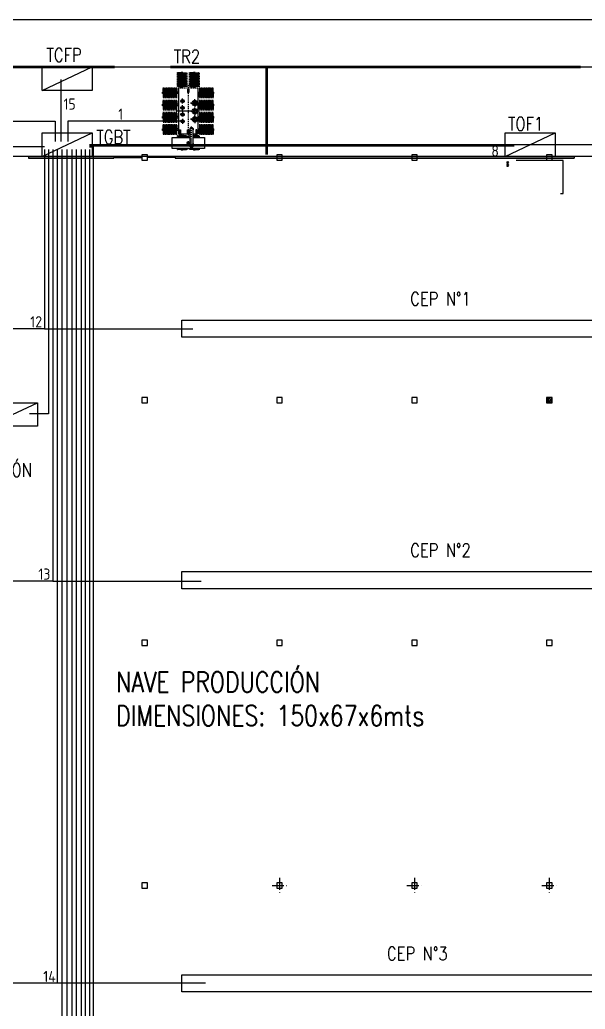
# Model space of a CAD drawing. Extents: x 522424 to 523018, y 277589 to 278009.
# Drawn here: x 522712.4 to 522772.3, y 277810.6 to 277915.4 of the extents above; entities that cross this region are included whole.
import ezdxf

# ---------------------------------------------------------------- set-up
doc = ezdxf.new("R2010")
doc.units = 0
for name, pattern in [('CENTER', [2, 1.25, -0.25, 0.25, -0.25]), ('DASHDOT', [1, 0.5, -0.25, 0, -0.25]), ('HIDDEN', [0.375, 0.25, -0.125])]:
    doc.linetypes.add(name, pattern=pattern)
doc.layers.get('0').update_dxf_attribs({"linetype": 'CONTINUOUS'})
for name, color, linetype in [('0-IE-BLINDOS', 5, 'CONTINUOUS'), ('A-MUROS', 10, 'CONTINUOUS'), ('ELECTRICIDAD', 6, 'CONTINUOUS'), ('MAQUINAS', 1, 'CONTINUOUS'), ('TEXTO', 3, 'CONTINUOUS')]:
    doc.layers.add(name, color=color, linetype=linetype)
doc.styles.add('ISO Proportional', font='isocp.shx')
doc.styles.add('MM-TITULO 200', font='romans.shx', dxfattribs={"width": 0.8, "height": 1000})

# ---------------------------------------------------------------- blocks, each defined once
blk = doc.blocks.new('COL')
at = {"linetype": 'Continuous'}
for p, q in [((200, 200), (-200, 200)), ((-200, 200), (-200, -200)), ((200, -200), (200, 200)), ((-200, -200), (200, -200))]:
    blk.add_line(p, q, dxfattribs=at)
blk = doc.blocks.new('trafo 2500 vista superior')
for p, q in [((742, 1965), (542, 1965)), ((742, 1905), (542, 1905)), ((742, 1845), (542, 1845)), ((572, 1970), (572, 1960)), ((572, 1910), (572, 1900)), ((572, 1850), (572, 1840)), ((742, 1980), (582, 1980)), ((582, 1950), (742, 1950)), ((742, 1920), (582, 1920)), ((582, 1890), (742, 1890)), ((742, 1860), (582, 1860)), ((712, 1980), (712, 2000)), ((712, 2000), (772, 2000)), ((712, 1920), (712, 1950)), ((712, 1860), (712, 1890)), ((742, 1980), (902, 1980)), ((742, 1965), (942, 1965)), ((902, 1950), (742, 1950)), ((742, 1920), (902, 1920)), ((742, 1905), (942, 1905)), ((902, 1890), (742, 1890)), ((742, 1860), (902, 1860)), ((742, 1845), (942, 1845)), ((772, 1980), (772, 2000)), ((772, 1920), (772, 1950)), ((772, 1860), (772, 1890)), ((912, 1970), (912, 1960)), ((912, 1910), (912, 1900)), ((912, 1850), (912, 1840)), ((1195, 1965), (995, 1965)), ((1195, 1905), (995, 1905)), ((1195, 1845), (995, 1845)), ((1025, 1970), (1025, 1960)), ((1025, 1910), (1025, 1900)), ((1025, 1850), (1025, 1840)), ((1195, 1980), (1035, 1980)), ((1035, 1950), (1195, 1950)), ((1195, 1920), (1035, 1920)), ((1035, 1890), (1195, 1890)), ((1195, 1860), (1035, 1860)), ((1165, 2000), (1225, 2000)), ((1165, 1980), (1165, 2000)), ((1165, 1920), (1165, 1950)), ((1165, 1860), (1165, 1890)), ((1195, 1980), (1355, 1980)), ((1355, 1950), (1195, 1950)), ((1195, 1920), (1355, 1920)), ((1355, 1890), (1195, 1890)), ((1195, 1860), (1355, 1860)), ((1196, 1965), (1395, 1965)), ((1196, 1905), (1395, 1905)), ((1196, 1845), (1395, 1845)), ((1225, 1980), (1225, 2000)), ((1225, 1920), (1225, 1950)), ((1225, 1860), (1225, 1890)), ((1365, 1970), (1365, 1960)), ((1365, 1910), (1365, 1900)), ((1365, 1850), (1365, 1840)), ((1648, 1965), (1449, 1965)), ((1648, 1905), (1449, 1905)), ((1648, 1845), (1449, 1845)), ((1479, 1970), (1479, 1960)), ((1479, 1910), (1479, 1900)), ((1479, 1850), (1479, 1840)), ((1649, 1980), (1489, 1980)), ((1489, 1950), (1649, 1950)), ((1649, 1920), (1489, 1920)), ((1489, 1890), (1649, 1890)), ((1649, 1860), (1489, 1860)), ((1619, 1980), (1619, 2000)), ((1619, 2000), (1679, 2000)), ((1619, 1920), (1619, 1950)), ((1619, 1860), (1619, 1890)), ((1649, 1980), (1809, 1980)), ((1649, 1965), (1849, 1965)), ((1809, 1950), (1649, 1950)), ((1649, 1920), (1809, 1920)), ((1649, 1905), (1849, 1905)), ((1809, 1890), (1649, 1890)), ((1649, 1860), (1809, 1860)), ((1649, 1845), (1849, 1845)), ((1679, 1980), (1679, 2000)), ((1679, 1920), (1679, 1950)), ((1679, 1860), (1679, 1890)), ((1819, 1970), (1819, 1960)), ((1819, 1910), (1819, 1900)), ((1819, 1850), (1819, 1840)), ((2102, 1965), (1902, 1965)), ((2102, 1905), (1902, 1905)), ((2102, 1845), (1902, 1845)), ((1932, 1970), (1932, 1960)), ((1932, 1910), (1932, 1900)), ((1932, 1850), (1932, 1840)), ((2102, 1980), (1942, 1980)), ((1942, 1950), (2102, 1950)), ((2102, 1920), (1942, 1920)), ((1942, 1890), (2102, 1890)), ((2102, 1860), (1942, 1860)), ((2072, 2000), (2132, 2000)), ((2072, 1980), (2072, 2000)), ((2072, 1920), (2072, 1950)), ((2072, 1860), (2072, 1890)), ((2102, 1980), (2262, 1980)), ((2102, 1965), (2302, 1965)), ((2262, 1950), (2102, 1950)), ((2102, 1920), (2262, 1920)), ((2102, 1905), (2302, 1905)), ((2262, 1890), (2102, 1890)), ((2102, 1860), (2262, 1860)), ((2102, 1845), (2302, 1845)), ((2132, 1980), (2132, 2000)), ((2132, 1920), (2132, 1950)), ((2132, 1860), (2132, 1890)), ((2272, 1970), (2272, 1960)), ((2272, 1910), (2272, 1900)), ((2272, 1850), (2272, 1840)), ((17, 1277), (17, 1477)), ((42, 1650), (442, 1650)), ((42, 450), (42, 1650)), ((442, 1650), (442, 975)), ((497, 1373), (497, 1477)), ((742, 1785), (542, 1785)), ((742, 1725), (542, 1725)), ((742, 1665), (542, 1665)), ((742, 1605), (542, 1605)), ((742, 1545), (542, 1545)), ((742, 1485), (542, 1485)), ((572, 1790), (572, 1780)), ((572, 1730), (572, 1720)), ((572, 1670), (572, 1660)), ((572, 1610), (572, 1600)), ((572, 1550), (572, 1540)), ((572, 1490), (572, 1480)), ((582, 1830), (742, 1830)), ((742, 1800), (582, 1800)), ((582, 1770), (742, 1770)), ((742, 1740), (582, 1740)), ((582, 1710), (742, 1710)), ((742, 1680), (582, 1680)), ((582, 1650), (742, 1650)), ((742, 1620), (582, 1620)), ((582, 1590), (742, 1590)), ((742, 1560), (582, 1560)), ((582, 1530), (742, 1530)), ((742, 1500), (582, 1500)), ((582, 1470), (742, 1470)), ((712, 1800), (712, 1830)), ((712, 1740), (712, 1770)), ((712, 1680), (712, 1710)), ((712, 1620), (712, 1650)), ((712, 1560), (712, 1590)), ((712, 1500), (712, 1530)), ((712, 1410), (712, 1470)), ((902, 1830), (742, 1830)), ((742, 1800), (902, 1800)), ((742, 1785), (942, 1785)), ((902, 1770), (742, 1770)), ((742, 1740), (902, 1740)), ((742, 1725), (942, 1725)), ((902, 1710), (742, 1710)), ((742, 1680), (902, 1680)), ((742, 1665), (942, 1665)), ((902, 1650), (742, 1650)), ((742, 1620), (902, 1620)), ((742, 1605), (942, 1605)), ((902, 1590), (742, 1590)), ((742, 1560), (902, 1560)), ((742, 1545), (942, 1545)), ((902, 1530), (742, 1530)), ((742, 1500), (902, 1500)), ((742, 1485), (942, 1485)), ((902, 1470), (742, 1470)), ((772, 1800), (772, 1830)), ((772, 1740), (772, 1770)), ((772, 1680), (772, 1710)), ((772, 1620), (772, 1650)), ((772, 1560), (772, 1590)), ((772, 1500), (772, 1530)), ((772, 1410), (772, 1470)), ((912, 1790), (912, 1780)), ((912, 1730), (912, 1720)), ((912, 1670), (912, 1660)), ((912, 1610), (912, 1600)), ((912, 1550), (912, 1540)), ((912, 1490), (912, 1480)), ((1195, 1785), (995, 1785)), ((1195, 1725), (995, 1725)), ((1195, 1665), (995, 1665)), ((1195, 1605), (995, 1605)), ((1195, 1545), (995, 1545)), ((1195, 1485), (995, 1485)), ((1025, 1790), (1025, 1780)), ((1025, 1730), (1025, 1720)), ((1025, 1670), (1025, 1660)), ((1025, 1610), (1025, 1600)), ((1025, 1550), (1025, 1540)), ((1025, 1490), (1025, 1480)), ((1035, 1830), (1195, 1830)), ((1195, 1800), (1035, 1800)), ((1035, 1770), (1195, 1770)), ((1195, 1740), (1035, 1740)), ((1035, 1710), (1195, 1710)), ((1195, 1680), (1035, 1680)), ((1035, 1650), (1195, 1650)), ((1195, 1620), (1035, 1620)), ((1035, 1590), (1195, 1590)), ((1195, 1560), (1035, 1560)), ((1035, 1530), (1195, 1530)), ((1195, 1500), (1035, 1500)), ((1035, 1470), (1195, 1470)), ((1165, 1800), (1165, 1830)), ((1165, 1740), (1165, 1770)), ((1165, 1680), (1165, 1710)), ((1165, 1620), (1165, 1650)), ((1165, 1560), (1165, 1590)), ((1165, 1500), (1165, 1530)), ((1165, 1410), (1165, 1470)), ((1355, 1830), (1195, 1830)), ((1195, 1800), (1355, 1800)), ((1355, 1770), (1195, 1770)), ((1195, 1740), (1355, 1740)), ((1355, 1710), (1195, 1710)), ((1195, 1680), (1355, 1680)), ((1355, 1650), (1195, 1650)), ((1195, 1620), (1355, 1620)), ((1355, 1590), (1195, 1590)), ((1195, 1560), (1355, 1560)), ((1355, 1530), (1195, 1530)), ((1195, 1500), (1355, 1500)), ((1355, 1470), (1195, 1470)), ((1196, 1785), (1395, 1785)), ((1196, 1725), (1395, 1725)), ((1196, 1665), (1395, 1665)), ((1196, 1605), (1395, 1605)), ((1196, 1545), (1395, 1545)), ((1196, 1485), (1395, 1485)), ((1225, 1800), (1225, 1830)), ((1225, 1740), (1225, 1770)), ((1225, 1680), (1225, 1710)), ((1225, 1620), (1225, 1650)), ((1225, 1560), (1225, 1590)), ((1225, 1500), (1225, 1530)), ((1225, 1410), (1225, 1470)), ((1365, 1790), (1365, 1780)), ((1365, 1730), (1365, 1720)), ((1365, 1670), (1365, 1660)), ((1365, 1610), (1365, 1600)), ((1365, 1550), (1365, 1540)), ((1365, 1490), (1365, 1480)), ((1422, 966), (1422, 1494)), ((1648, 1785), (1449, 1785)), ((1648, 1725), (1449, 1725)), ((1648, 1665), (1449, 1665)), ((1648, 1605), (1449, 1605)), ((1648, 1545), (1449, 1545)), ((1648, 1485), (1449, 1485)), ((1479, 1790), (1479, 1780)), ((1479, 1730), (1479, 1720)), ((1479, 1670), (1479, 1660)), ((1479, 1610), (1479, 1600)), ((1479, 1550), (1479, 1540)), ((1479, 1490), (1479, 1480)), ((1489, 1830), (1649, 1830)), ((1649, 1800), (1489, 1800)), ((1489, 1770), (1649, 1770)), ((1649, 1740), (1489, 1740)), ((1489, 1710), (1649, 1710)), ((1649, 1680), (1489, 1680)), ((1489, 1650), (1649, 1650)), ((1649, 1620), (1489, 1620)), ((1489, 1590), (1649, 1590)), ((1649, 1560), (1489, 1560)), ((1489, 1530), (1649, 1530)), ((1649, 1500), (1489, 1500)), ((1489, 1470), (1649, 1470)), ((1619, 1800), (1619, 1830)), ((1619, 1740), (1619, 1770)), ((1619, 1680), (1619, 1710)), ((1619, 1620), (1619, 1650)), ((1619, 1560), (1619, 1590)), ((1619, 1500), (1619, 1530)), ((1619, 1410), (1619, 1470)), ((1809, 1830), (1649, 1830)), ((1649, 1800), (1809, 1800)), ((1649, 1785), (1849, 1785)), ((1809, 1770), (1649, 1770)), ((1649, 1740), (1809, 1740)), ((1649, 1725), (1849, 1725)), ((1809, 1710), (1649, 1710)), ((1649, 1680), (1809, 1680)), ((1649, 1665), (1849, 1665)), ((1809, 1650), (1649, 1650)), ((1649, 1620), (1809, 1620)), ((1649, 1605), (1849, 1605)), ((1809, 1590), (1649, 1590)), ((1649, 1560), (1809, 1560)), ((1649, 1545), (1849, 1545)), ((1809, 1530), (1649, 1530)), ((1649, 1500), (1809, 1500)), ((1649, 1485), (1849, 1485)), ((1809, 1470), (1649, 1470)), ((1679, 1800), (1679, 1830)), ((1679, 1740), (1679, 1770)), ((1679, 1680), (1679, 1710)), ((1679, 1620), (1679, 1650)), ((1679, 1560), (1679, 1590)), ((1679, 1500), (1679, 1530)), ((1679, 1410), (1679, 1470)), ((1819, 1790), (1819, 1780)), ((1819, 1730), (1819, 1720)), ((1819, 1670), (1819, 1660)), ((1819, 1610), (1819, 1600)), ((1819, 1550), (1819, 1540)), ((1819, 1490), (1819, 1480)), ((2102, 1785), (1902, 1785)), ((2102, 1725), (1902, 1725)), ((2102, 1665), (1902, 1665)), ((2102, 1605), (1902, 1605)), ((2102, 1545), (1902, 1545)), ((2102, 1485), (1902, 1485)), ((1932, 1790), (1932, 1780)), ((1932, 1730), (1932, 1720)), ((1932, 1670), (1932, 1660)), ((1932, 1610), (1932, 1600)), ((1932, 1550), (1932, 1540)), ((1932, 1490), (1932, 1480)), ((1942, 1830), (2102, 1830)), ((2102, 1800), (1942, 1800)), ((1942, 1770), (2102, 1770)), ((2102, 1740), (1942, 1740)), ((1942, 1710), (2102, 1710)), ((2102, 1680), (1942, 1680)), ((1942, 1650), (2102, 1650)), ((2102, 1620), (1942, 1620)), ((1942, 1590), (2102, 1590)), ((2102, 1560), (1942, 1560)), ((1942, 1530), (2102, 1530)), ((2102, 1500), (1942, 1500)), ((1942, 1470), (2102, 1470)), ((2072, 1800), (2072, 1830)), ((2072, 1740), (2072, 1770)), ((2072, 1680), (2072, 1710)), ((2072, 1620), (2072, 1650)), ((2072, 1560), (2072, 1590)), ((2072, 1500), (2072, 1530)), ((2072, 1410), (2072, 1470)), ((2262, 1830), (2102, 1830)), ((2102, 1800), (2262, 1800)), ((2102, 1785), (2302, 1785)), ((2262, 1770), (2102, 1770)), ((2102, 1740), (2262, 1740)), ((2102, 1725), (2302, 1725)), ((2262, 1710), (2102, 1710)), ((2102, 1680), (2262, 1680)), ((2102, 1665), (2302, 1665)), ((2262, 1650), (2102, 1650)), ((2102, 1620), (2262, 1620)), ((2102, 1605), (2302, 1605)), ((2262, 1590), (2102, 1590)), ((2102, 1560), (2262, 1560)), ((2102, 1545), (2302, 1545)), ((2262, 1530), (2102, 1530)), ((2102, 1500), (2262, 1500)), ((2102, 1485), (2302, 1485)), ((2262, 1470), (2102, 1470)), ((2132, 1800), (2132, 1830)), ((2132, 1740), (2132, 1770)), ((2132, 1680), (2132, 1710)), ((2132, 1620), (2132, 1650)), ((2132, 1560), (2132, 1590)), ((2132, 1500), (2132, 1530)), ((2132, 1410), (2132, 1470)), ((2272, 1790), (2272, 1780)), ((2272, 1730), (2272, 1720)), ((2272, 1670), (2272, 1660)), ((2272, 1610), (2272, 1600)), ((2272, 1550), (2272, 1540)), ((2272, 1490), (2272, 1480)), ((2347, 1277), (2347, 1477)), ((2407, 1277), (2407, 1477)), ((2467, 1277), (2467, 1477)), ((2527, 1277), (2527, 1477)), ((2587, 1277), (2587, 1477)), ((2647, 1277), (2647, 1477)), ((2707, 1277), (2707, 1477)), ((2767, 1277), (2767, 1477)), ((2827, 1277), (2827, 1477)), ((2, 1307), (-18, 1307)), ((-18, 1247), (-18, 1307)), ((2, 1247), (-18, 1247)), ((2, 1277), (2, 1437)), ((2, 1277), (2, 1117)), ((12, 1447), (22, 1447)), ((12, 1107), (22, 1107)), ((17, 1277), (17, 1077)), ((32, 1437), (32, 1277)), ((42, 1307), (32, 1307)), ((32, 1117), (32, 1277)), ((42, 1247), (32, 1247)), ((242, 987), (242, 1113)), ((442, 1447), (442, 1447)), ((442, 1373), (727, 1373)), ((727, 1330), (442, 1330)), ((442, 1107), (442, 1107)), ((452, 1437), (452, 1373)), ((452, 1330), (452, 1277)), ((482, 1307), (452, 1307)), ((452, 1117), (452, 1277)), ((482, 1247), (452, 1247)), ((482, 1373), (482, 1437)), ((482, 1277), (482, 1330)), ((482, 1277), (482, 1117)), ((492, 1447), (502, 1447)), ((492, 1107), (502, 1107)), ((497, 1277), (497, 1330)), ((497, 1277), (497, 1077)), ((512, 1437), (512, 1373)), ((512, 1330), (512, 1277)), ((572, 1307), (512, 1307)), ((512, 1117), (512, 1277)), ((572, 1247), (512, 1247)), ((2272, 1410), (572, 1410)), ((572, 1373), (572, 1410)), ((572, 975), (572, 1330)), ((727, 1373), (727, 1330)), ((1135, 1260), (953, 1260)), ((1047, 1260), (1047, 1345)), ((1138, 1260), (1047, 1260)), ((1047, 1260), (1047, 1174)), ((1410, 1260), (1228, 1260)), ((1297, 1260), (1297, 1345)), ((1297, 1260), (1297, 1174)), ((1413, 1260), (1322, 1260)), ((1456, 1260), (1547, 1260)), ((1459, 1260), (1641, 1260)), ((1547, 1260), (1547, 1345)), ((1547, 1260), (1547, 1174)), ((1706, 1260), (1797, 1260)), ((1709, 1260), (1891, 1260)), ((1797, 1260), (1797, 1345)), ((1797, 1260), (1797, 1174)), ((2272, 1307), (2332, 1307)), ((2272, 1247), (2332, 1247)), ((2332, 1437), (2332, 1277)), ((2332, 1117), (2332, 1277)), ((2352, 1447), (2342, 1447)), ((2352, 1107), (2342, 1107)), ((2347, 1277), (2347, 1077)), ((2362, 1277), (2362, 1437)), ((2362, 1307), (2392, 1307)), ((2362, 1277), (2362, 1117)), ((2362, 1247), (2392, 1247)), ((2392, 1437), (2392, 1277)), ((2392, 1117), (2392, 1277)), ((2412, 1447), (2402, 1447)), ((2412, 1107), (2402, 1107)), ((2407, 1277), (2407, 1077)), ((2422, 1277), (2422, 1437)), ((2422, 1307), (2452, 1307)), ((2422, 1277), (2422, 1117)), ((2422, 1247), (2452, 1247)), ((2452, 1437), (2452, 1277)), ((2452, 1117), (2452, 1277)), ((2472, 1447), (2462, 1447)), ((2472, 1107), (2462, 1107)), ((2467, 1277), (2467, 1077)), ((2482, 1277), (2482, 1437)), ((2482, 1307), (2512, 1307)), ((2482, 1277), (2482, 1117)), ((2482, 1247), (2512, 1247)), ((2512, 1437), (2512, 1277)), ((2512, 1117), (2512, 1277)), ((2532, 1447), (2522, 1447)), ((2532, 1107), (2522, 1107)), ((2527, 1277), (2527, 1077)), ((2542, 1277), (2542, 1437)), ((2542, 1307), (2572, 1307)), ((2542, 1277), (2542, 1117)), ((2542, 1247), (2572, 1247)), ((2572, 1437), (2572, 1277)), ((2572, 1117), (2572, 1277)), ((2592, 1447), (2582, 1447)), ((2592, 1107), (2582, 1107)), ((2587, 1277), (2587, 1077)), ((2602, 1277), (2602, 1437)), ((2602, 1307), (2632, 1307)), ((2602, 1277), (2602, 1117)), ((2602, 1247), (2632, 1247)), ((2632, 1437), (2632, 1277)), ((2632, 1117), (2632, 1277)), ((2652, 1447), (2642, 1447)), ((2652, 1107), (2642, 1107)), ((2647, 1277), (2647, 1077)), ((2662, 1277), (2662, 1437)), ((2662, 1307), (2692, 1307)), ((2662, 1277), (2662, 1117)), ((2662, 1247), (2692, 1247)), ((2692, 1437), (2692, 1277)), ((2692, 1117), (2692, 1277)), ((2712, 1447), (2702, 1447)), ((2712, 1107), (2702, 1107)), ((2707, 1277), (2707, 1077)), ((2722, 1277), (2722, 1437)), ((2722, 1307), (2752, 1307)), ((2722, 1277), (2722, 1117)), ((2722, 1247), (2752, 1247)), ((2752, 1437), (2752, 1277)), ((2752, 1117), (2752, 1277)), ((2772, 1447), (2762, 1447)), ((2772, 1107), (2762, 1107)), ((2767, 1277), (2767, 1077)), ((2782, 1277), (2782, 1437)), ((2782, 1307), (2812, 1307)), ((2782, 1277), (2782, 1117)), ((2782, 1247), (2812, 1247)), ((2812, 1437), (2812, 1277)), ((2812, 1117), (2812, 1277)), ((2832, 1447), (2822, 1447)), ((2832, 1107), (2822, 1107)), ((2827, 1277), (2827, 1077)), ((2842, 1277), (2842, 1437)), ((2842, 1307), (2862, 1307)), ((2842, 1277), (2842, 1117)), ((2842, 1247), (2862, 1247)), ((2862, 1247), (2862, 1307)), ((-18, 794), (-18, 854)), ((2, 854), (-18, 854)), ((2, 794), (-18, 794)), ((2, 824), (2, 984)), ((2, 824), (2, 664)), ((12, 994), (22, 994)), ((17, 824), (17, 1024)), ((17, 823), (17, 624)), ((32, 984), (32, 824)), ((42, 854), (32, 854)), ((32, 664), (32, 824)), ((42, 794), (32, 794)), ((105, 975), (182, 975)), ((182, 875), (105, 875)), ((303, 1050), (177, 1050)), ((305, 1050), (179, 1050)), ((214, 975), (750, 975)), ((750, 875), (214, 875)), ((442, 994), (442, 994)), ((442, 875), (442, 450)), ((727, 770), (442, 770)), ((452, 984), (452, 975)), ((452, 875), (452, 824)), ((482, 854), (452, 854)), ((452, 770), (452, 824)), ((482, 794), (452, 794)), ((482, 975), (482, 984)), ((482, 824), (482, 875)), ((482, 824), (482, 770)), ((492, 994), (502, 994)), ((497, 975), (497, 1024)), ((497, 824), (497, 875)), ((497, 823), (497, 770)), ((512, 984), (512, 975)), ((512, 875), (512, 824)), ((572, 854), (512, 854)), ((512, 770), (512, 824)), ((572, 794), (512, 794)), ((572, 770), (572, 875)), ((603, 1071), (727, 1071)), ((603, 1050), (603, 1071)), ((603, 1050), (603, 1029)), ((603, 1029), (727, 1029)), ((727, 1071), (727, 1050)), ((727, 1029), (727, 1050)), ((727, 727), (727, 770)), ((1122, 800), (979, 800)), ((1114, 800), (1262, 800)), ((1122, 642), (1122, 966)), ((1122, 953), (1122, 800)), ((1422, 800), (1279, 800)), ((1422, 642), (1422, 966)), ((1422, 953), (1422, 800)), ((1422, 800), (1565, 800)), ((1730, 800), (1582, 800)), ((1722, 642), (1722, 966)), ((1722, 953), (1722, 800)), ((1722, 800), (1865, 800)), ((2241, 1071), (2117, 1071)), ((2117, 1071), (2117, 1050)), ((2117, 1029), (2117, 1050)), ((2241, 1029), (2117, 1029)), ((2241, 1050), (2241, 1071)), ((2241, 1050), (2241, 1029)), ((2272, 854), (2332, 854)), ((2272, 794), (2332, 794)), ((2332, 984), (2332, 824)), ((2332, 664), (2332, 824)), ((2352, 994), (2342, 994)), ((2347, 824), (2347, 1024)), ((2347, 823), (2347, 624)), ((2362, 824), (2362, 984)), ((2362, 854), (2392, 854)), ((2362, 824), (2362, 664)), ((2362, 794), (2392, 794)), ((2392, 984), (2392, 824)), ((2392, 664), (2392, 824)), ((2412, 994), (2402, 994)), ((2407, 824), (2407, 1024)), ((2407, 823), (2407, 624)), ((2422, 824), (2422, 984)), ((2422, 854), (2452, 854)), ((2422, 824), (2422, 664)), ((2422, 794), (2452, 794)), ((2452, 984), (2452, 824)), ((2452, 664), (2452, 824)), ((2472, 994), (2462, 994)), ((2467, 824), (2467, 1024)), ((2467, 823), (2467, 624)), ((2482, 824), (2482, 984)), ((2482, 854), (2512, 854)), ((2482, 824), (2482, 664)), ((2482, 794), (2512, 794)), ((2512, 984), (2512, 824)), ((2512, 664), (2512, 824)), ((2532, 994), (2522, 994)), ((2527, 824), (2527, 1024)), ((2527, 823), (2527, 624)), ((2542, 824), (2542, 984)), ((2542, 854), (2572, 854)), ((2542, 824), (2542, 664)), ((2542, 794), (2572, 794)), ((2572, 984), (2572, 824)), ((2572, 664), (2572, 824)), ((2592, 994), (2582, 994)), ((2587, 824), (2587, 1024)), ((2587, 823), (2587, 624)), ((2602, 824), (2602, 984)), ((2602, 854), (2632, 854)), ((2602, 824), (2602, 664)), ((2602, 794), (2632, 794)), ((2632, 984), (2632, 824)), ((2632, 664), (2632, 824)), ((2652, 994), (2642, 994)), ((2647, 824), (2647, 1024)), ((2647, 823), (2647, 624)), ((2662, 824), (2662, 984)), ((2662, 854), (2692, 854)), ((2662, 824), (2662, 664)), ((2662, 794), (2692, 794)), ((2692, 984), (2692, 824)), ((2692, 664), (2692, 824)), ((2712, 994), (2702, 994)), ((2707, 824), (2707, 1024)), ((2707, 823), (2707, 624)), ((2722, 824), (2722, 984)), ((2722, 854), (2752, 854)), ((2722, 824), (2722, 664)), ((2722, 794), (2752, 794)), ((2752, 984), (2752, 824)), ((2752, 664), (2752, 824)), ((2772, 994), (2762, 994)), ((2767, 824), (2767, 1024)), ((2767, 823), (2767, 624)), ((2782, 824), (2782, 984)), ((2782, 854), (2812, 854)), ((2782, 824), (2782, 664)), ((2782, 794), (2812, 794)), ((2812, 984), (2812, 824)), ((2812, 664), (2812, 824)), ((2832, 994), (2822, 994)), ((2827, 824), (2827, 1024)), ((2827, 823), (2827, 624)), ((2842, 824), (2842, 984)), ((2842, 854), (2862, 854)), ((2842, 824), (2842, 664)), ((2842, 794), (2862, 794)), ((2862, 794), (2862, 854)), ((12, 654), (22, 654)), ((442, 450), (42, 450)), ((442, 727), (727, 727)), ((442, 654), (442, 654)), ((452, 664), (452, 727)), ((482, 727), (482, 664)), ((492, 654), (502, 654)), ((497, 727), (497, 624)), ((512, 664), (512, 727)), ((742, 615), (542, 615)), ((742, 555), (542, 555)), ((742, 495), (542, 495)), ((742, 435), (542, 435)), ((742, 375), (542, 375)), ((572, 690), (572, 727)), ((2272, 690), (572, 690)), ((572, 610), (572, 620)), ((572, 550), (572, 560)), ((572, 490), (572, 500)), ((572, 430), (572, 440)), ((572, 370), (572, 380)), ((582, 630), (742, 630)), ((742, 600), (582, 600)), ((582, 570), (742, 570)), ((742, 540), (582, 540)), ((582, 510), (742, 510)), ((742, 480), (582, 480)), ((582, 450), (742, 450)), ((742, 420), (582, 420)), ((582, 390), (742, 390)), ((712, 690), (712, 630)), ((712, 600), (712, 570)), ((712, 540), (712, 510)), ((712, 480), (712, 450)), ((712, 420), (712, 390)), ((902, 630), (742, 630)), ((742, 615), (942, 615)), ((742, 600), (902, 600)), ((902, 570), (742, 570)), ((742, 555), (942, 555)), ((742, 540), (902, 540)), ((902, 510), (742, 510)), ((742, 495), (942, 495)), ((742, 480), (902, 480)), ((902, 450), (742, 450)), ((742, 435), (942, 435)), ((742, 420), (902, 420)), ((902, 390), (742, 390)), ((742, 375), (942, 375)), ((772, 690), (772, 630)), ((772, 600), (772, 570)), ((772, 540), (772, 510)), ((772, 480), (772, 450)), ((772, 420), (772, 390)), ((912, 610), (912, 620)), ((912, 550), (912, 560)), ((912, 490), (912, 500)), ((912, 430), (912, 440)), ((912, 370), (912, 380)), ((1195, 615), (995, 615)), ((1195, 555), (995, 555)), ((1195, 495), (995, 495)), ((1195, 435), (995, 435)), ((1195, 375), (995, 375)), ((1025, 610), (1025, 620)), ((1025, 550), (1025, 560)), ((1025, 490), (1025, 500)), ((1025, 430), (1025, 440)), ((1025, 370), (1025, 380)), ((1035, 630), (1195, 630)), ((1195, 600), (1035, 600)), ((1035, 570), (1195, 570)), ((1195, 540), (1035, 540)), ((1035, 510), (1195, 510)), ((1195, 480), (1035, 480)), ((1035, 450), (1195, 450)), ((1195, 420), (1035, 420)), ((1035, 390), (1195, 390)), ((1165, 690), (1165, 630)), ((1165, 600), (1165, 570)), ((1165, 540), (1165, 510)), ((1165, 480), (1165, 450)), ((1165, 420), (1165, 390)), ((1355, 630), (1195, 630)), ((1195, 600), (1355, 600)), ((1355, 570), (1195, 570)), ((1195, 540), (1355, 540)), ((1355, 510), (1195, 510)), ((1195, 480), (1355, 480)), ((1355, 450), (1195, 450)), ((1195, 420), (1355, 420)), ((1355, 390), (1195, 390)), ((1196, 615), (1395, 615)), ((1196, 555), (1395, 555)), ((1196, 495), (1395, 495)), ((1196, 435), (1395, 435)), ((1196, 375), (1395, 375)), ((1225, 690), (1225, 630)), ((1225, 600), (1225, 570)), ((1225, 540), (1225, 510)), ((1225, 480), (1225, 450)), ((1225, 420), (1225, 390)), ((1365, 610), (1365, 620)), ((1365, 550), (1365, 560)), ((1365, 490), (1365, 500)), ((1365, 430), (1365, 440)), ((1365, 370), (1365, 380)), ((1422, 690), (1372, 690)), ((1422, 690), (1472, 690)), ((1648, 615), (1449, 615)), ((1648, 555), (1449, 555)), ((1648, 495), (1449, 495)), ((1648, 435), (1449, 435)), ((1648, 375), (1449, 375)), ((1479, 610), (1479, 620)), ((1479, 550), (1479, 560)), ((1479, 490), (1479, 500)), ((1479, 430), (1479, 440)), ((1479, 370), (1479, 380)), ((1489, 630), (1649, 630)), ((1649, 600), (1489, 600)), ((1489, 570), (1649, 570)), ((1649, 540), (1489, 540)), ((1489, 510), (1649, 510)), ((1649, 480), (1489, 480)), ((1489, 450), (1649, 450)), ((1649, 420), (1489, 420)), ((1489, 390), (1649, 390)), ((1619, 690), (1619, 630)), ((1619, 600), (1619, 570)), ((1619, 540), (1619, 510)), ((1619, 480), (1619, 450)), ((1619, 420), (1619, 390)), ((1809, 630), (1649, 630)), ((1649, 615), (1849, 615)), ((1649, 600), (1809, 600)), ((1809, 570), (1649, 570)), ((1649, 555), (1849, 555)), ((1649, 540), (1809, 540)), ((1809, 510), (1649, 510)), ((1649, 495), (1849, 495)), ((1649, 480), (1809, 480)), ((1809, 450), (1649, 450)), ((1649, 435), (1849, 435)), ((1649, 420), (1809, 420)), ((1809, 390), (1649, 390)), ((1649, 375), (1849, 375)), ((1679, 690), (1679, 630)), ((1679, 600), (1679, 570)), ((1679, 540), (1679, 510)), ((1679, 480), (1679, 450)), ((1679, 420), (1679, 390)), ((1819, 610), (1819, 620)), ((1819, 550), (1819, 560)), ((1819, 490), (1819, 500)), ((1819, 430), (1819, 440)), ((1819, 370), (1819, 380)), ((2102, 615), (1902, 615)), ((2102, 555), (1902, 555)), ((2102, 495), (1902, 495)), ((2102, 435), (1902, 435)), ((2102, 375), (1902, 375)), ((1932, 610), (1932, 620)), ((1932, 550), (1932, 560)), ((1932, 490), (1932, 500)), ((1932, 430), (1932, 440)), ((1932, 370), (1932, 380)), ((1942, 630), (2102, 630)), ((2102, 600), (1942, 600)), ((1942, 570), (2102, 570)), ((2102, 540), (1942, 540)), ((1942, 510), (2102, 510)), ((2102, 480), (1942, 480)), ((1942, 450), (2102, 450)), ((2102, 420), (1942, 420)), ((1942, 390), (2102, 390)), ((2072, 690), (2072, 630)), ((2072, 600), (2072, 570)), ((2072, 540), (2072, 510)), ((2072, 480), (2072, 450)), ((2072, 420), (2072, 390)), ((2262, 630), (2102, 630)), ((2102, 615), (2302, 615)), ((2102, 600), (2262, 600)), ((2262, 570), (2102, 570)), ((2102, 555), (2302, 555)), ((2102, 540), (2262, 540)), ((2262, 510), (2102, 510)), ((2102, 495), (2302, 495)), ((2102, 480), (2262, 480)), ((2262, 450), (2102, 450)), ((2102, 435), (2302, 435)), ((2102, 420), (2262, 420)), ((2262, 390), (2102, 390)), ((2102, 375), (2302, 375)), ((2132, 690), (2132, 630)), ((2132, 600), (2132, 570)), ((2132, 540), (2132, 510)), ((2132, 480), (2132, 450)), ((2132, 420), (2132, 390)), ((2272, 610), (2272, 620)), ((2272, 550), (2272, 560)), ((2272, 490), (2272, 500)), ((2272, 430), (2272, 440)), ((2272, 370), (2272, 380)), ((2352, 654), (2342, 654)), ((2412, 654), (2402, 654)), ((2472, 654), (2462, 654)), ((2532, 654), (2522, 654)), ((2592, 654), (2582, 654)), ((2652, 654), (2642, 654)), ((2712, 654), (2702, 654)), ((2772, 654), (2762, 654)), ((2832, 654), (2822, 654)), ((742, 315), (542, 315)), ((742, 255), (542, 255)), ((742, 195), (542, 195)), ((742, 135), (542, 135)), ((572, 310), (572, 320)), ((572, 250), (572, 260)), ((572, 190), (572, 200)), ((572, 130), (572, 140)), ((742, 360), (582, 360)), ((582, 330), (742, 330)), ((742, 300), (582, 300)), ((582, 270), (742, 270)), ((742, 240), (582, 240)), ((582, 210), (742, 210)), ((742, 180), (582, 180)), ((582, 150), (742, 150)), ((742, 120), (582, 120)), ((712, 360), (712, 330)), ((712, 300), (712, 270)), ((712, 240), (712, 210)), ((712, 180), (712, 150)), ((712, 120), (712, 100)), ((712, 100), (772, 100)), ((742, 360), (902, 360)), ((902, 330), (742, 330)), ((742, 315), (942, 315)), ((742, 300), (902, 300)), ((902, 270), (742, 270)), ((742, 255), (942, 255)), ((742, 240), (902, 240)), ((902, 210), (742, 210)), ((742, 195), (942, 195)), ((742, 180), (902, 180)), ((902, 150), (742, 150)), ((742, 135), (942, 135)), ((742, 120), (902, 120)), ((772, 360), (772, 330)), ((772, 300), (772, 270)), ((772, 240), (772, 210)), ((772, 180), (772, 150)), ((772, 120), (772, 100)), ((912, 310), (912, 320)), ((912, 250), (912, 260)), ((912, 190), (912, 200)), ((912, 130), (912, 140)), ((1195, 315), (995, 315)), ((1195, 255), (995, 255)), ((1195, 195), (995, 195)), ((1195, 135), (995, 135)), ((1025, 310), (1025, 320)), ((1025, 250), (1025, 260)), ((1025, 190), (1025, 200)), ((1025, 130), (1025, 140)), ((1195, 360), (1035, 360)), ((1035, 330), (1195, 330)), ((1195, 300), (1035, 300)), ((1035, 270), (1195, 270)), ((1195, 240), (1035, 240)), ((1035, 210), (1195, 210)), ((1195, 180), (1035, 180)), ((1035, 150), (1195, 150)), ((1195, 120), (1035, 120)), ((1165, 360), (1165, 330)), ((1165, 300), (1165, 270)), ((1165, 240), (1165, 210)), ((1165, 180), (1165, 150)), ((1165, 120), (1165, 100)), ((1165, 100), (1225, 100)), ((1195, 360), (1355, 360)), ((1355, 330), (1195, 330)), ((1195, 300), (1355, 300)), ((1355, 270), (1195, 270)), ((1195, 240), (1355, 240)), ((1355, 210), (1195, 210)), ((1195, 180), (1355, 180)), ((1355, 150), (1195, 150)), ((1195, 120), (1355, 120)), ((1196, 315), (1395, 315)), ((1196, 255), (1395, 255)), ((1196, 195), (1395, 195)), ((1196, 135), (1395, 135)), ((1225, 360), (1225, 330)), ((1225, 300), (1225, 270)), ((1225, 240), (1225, 210)), ((1225, 180), (1225, 150)), ((1225, 120), (1225, 100)), ((1365, 310), (1365, 320)), ((1365, 250), (1365, 260)), ((1365, 190), (1365, 200)), ((1365, 130), (1365, 140)), ((1648, 315), (1449, 315)), ((1648, 255), (1449, 255)), ((1648, 195), (1449, 195)), ((1648, 135), (1449, 135)), ((1479, 310), (1479, 320)), ((1479, 250), (1479, 260)), ((1479, 190), (1479, 200)), ((1479, 130), (1479, 140)), ((1649, 360), (1489, 360)), ((1489, 330), (1649, 330)), ((1649, 300), (1489, 300)), ((1489, 270), (1649, 270)), ((1649, 240), (1489, 240)), ((1489, 210), (1649, 210)), ((1649, 180), (1489, 180)), ((1489, 150), (1649, 150)), ((1649, 120), (1489, 120)), ((1619, 360), (1619, 330)), ((1619, 300), (1619, 270)), ((1619, 240), (1619, 210)), ((1619, 180), (1619, 150)), ((1619, 120), (1619, 100)), ((1619, 100), (1679, 100)), ((1649, 360), (1809, 360)), ((1809, 330), (1649, 330)), ((1649, 315), (1849, 315)), ((1649, 300), (1809, 300)), ((1809, 270), (1649, 270)), ((1649, 255), (1849, 255)), ((1649, 240), (1809, 240)), ((1809, 210), (1649, 210)), ((1649, 195), (1849, 195)), ((1649, 180), (1809, 180)), ((1809, 150), (1649, 150)), ((1649, 135), (1849, 135)), ((1649, 120), (1809, 120)), ((1679, 360), (1679, 330)), ((1679, 300), (1679, 270)), ((1679, 240), (1679, 210)), ((1679, 180), (1679, 150)), ((1679, 120), (1679, 100)), ((1819, 310), (1819, 320)), ((1819, 250), (1819, 260)), ((1819, 190), (1819, 200)), ((1819, 130), (1819, 140)), ((2102, 315), (1902, 315)), ((2102, 255), (1902, 255)), ((2102, 195), (1902, 195)), ((2102, 135), (1902, 135)), ((1932, 310), (1932, 320)), ((1932, 250), (1932, 260)), ((1932, 190), (1932, 200)), ((1932, 130), (1932, 140)), ((2102, 360), (1942, 360)), ((1942, 330), (2102, 330)), ((2102, 300), (1942, 300)), ((1942, 270), (2102, 270)), ((2102, 240), (1942, 240)), ((1942, 210), (2102, 210)), ((2102, 180), (1942, 180)), ((1942, 150), (2102, 150)), ((2102, 120), (1942, 120)), ((2072, 360), (2072, 330)), ((2072, 300), (2072, 270)), ((2072, 240), (2072, 210)), ((2072, 180), (2072, 150)), ((2072, 120), (2072, 100)), ((2072, 100), (2132, 100)), ((2102, 360), (2262, 360)), ((2262, 330), (2102, 330)), ((2102, 315), (2302, 315)), ((2102, 300), (2262, 300)), ((2262, 270), (2102, 270)), ((2102, 255), (2302, 255)), ((2102, 240), (2262, 240)), ((2262, 210), (2102, 210)), ((2102, 195), (2302, 195)), ((2102, 180), (2262, 180)), ((2262, 150), (2102, 150)), ((2102, 135), (2302, 135)), ((2102, 120), (2262, 120)), ((2132, 360), (2132, 330)), ((2132, 300), (2132, 270)), ((2132, 240), (2132, 210)), ((2132, 180), (2132, 150)), ((2132, 120), (2132, 100)), ((2272, 310), (2272, 320)), ((2272, 250), (2272, 260)), ((2272, 190), (2272, 200)), ((2272, 130), (2272, 140))]:
    blk.add_line(p, q)
at = {"linetype": 'HIDDEN'}
for p, q in [((2272, 690), (2272, 1410)), ((54, 925), (859, 925))]:
    blk.add_line(p, q, dxfattribs=at)
at = {"linetype": 'DASHDOT'}
blk.add_line((2381, 1050), (476, 1050), dxfattribs=at)
for points, const_width in [([(1055, 1260, 1), (1039, 1260, 1)], 14), ([(1053, 1260, 1), (1042, 1260, 1)], 9), ([(1305, 1260, 1), (1289, 1260, 1)], 14), ([(1303, 1260, 1), (1292, 1260, 1)], 9), ([(1539, 1260, -1), (1555, 1260, -1)], 14), ([(1542, 1260, -1), (1553, 1260, -1)], 9), ([(1789, 1260, -1), (1805, 1260, -1)], 14), ([(1792, 1260, -1), (1803, 1260, -1)], 9), ([(1130, 800, 1), (1114, 800, 1)], 14), ([(1414, 800, -1), (1430, 800, -1)], 14), ([(1430, 800, 1), (1414, 800, 1)], 14), ([(1714, 800, -1), (1730, 800, -1)], 14)]:
    blk.add_lwpolyline(points, format="xyb", close=True, dxfattribs=dict(const_width=const_width))
for points in [[(105, 975, 0.218821), (100, 972, 0.092169), (93, 960, 0.048865), (89, 945, 0.036554), (87, 925, 0.036554)], [(87, 925, 0.036554), (89, 904, 0.048865), (93, 889, 0.092169), (100, 877, 0.218821), (105, 875, 0.218821)], [(205, 994, 0.07803), (202, 995, 0.204409), (193, 991, 0.096874), (182, 974, 0.053793), (176, 953, 0.040776), (174, 925, 0.040776)], [(174, 925, 0.040776), (176, 896, 0.053793), (182, 875, 0.096874), (193, 858, 0.204409), (202, 854, 0.07803), (205, 855, 0.095434)], [(229, 975, 0.095434), (218, 991, 0.204409), (209, 995, 0.204409), (200, 991, 0.096874), (189, 974, 0.053793), (184, 953, 0.040776), (181, 925, 0.040776)], [(181, 925, 0.040776), (184, 896, 0.053793), (189, 875, 0.096874), (200, 858, 0.204409), (209, 854, 0.204409), (218, 858, 0.095434), (229, 875, 0.053793)], [(214, 975, 0.218821), (208, 972, 0.092169), (201, 960, 0.048865), (197, 945, 0.036554), (196, 925, 0.036554)], [(196, 925, 0.036554), (197, 904, 0.048865), (201, 889, 0.092169), (208, 877, 0.218821), (214, 875, 0.218821)], [(710, 875, 0.091458), (728, 862, 0.112532), (750, 857, 0.112532), (772, 862, 0.103241), (791, 877, 0.092347), (804, 898, 0.085887), (808, 925, 0.085887), (804, 951, 0.092347), (791, 973, 0.103241), (772, 987, 0.112532), (750, 992, 0.112532), (728, 987, 0.091458), (710, 975, 0.092347)], [(750, 875, 0.12519), (764, 878, 0.10584), (777, 889, 0.086535), (785, 905, 0.076538), (788, 925, 0.076538), (785, 944, 0.086535), (777, 960, 0.10584), (764, 971, 0.12519), (750, 975, 0.12519)], [(751, 857, 0.007329), (753, 857, 0.112532), (775, 862, 0.103241), (794, 877, 0.092347), (807, 898, 0.085887), (811, 925, 0.085887), (807, 951, 0.092347), (794, 973, 0.103241), (775, 987, 0.112532), (753, 992, 0.007329), (751, 992, 0.091458)]]:
    blk.add_lwpolyline(points, format="xyb")
blk.add_lwpolyline([(197, 1050), (220, 1011), (264, 1011), (287, 1050), (264, 1089), (220, 1089)], close=True)
for centre, radius in [((1047, 1260), 60), ((1047, 1260), 40), ((1297, 1260), 60), ((1297, 1260), 40), ((1547, 1260), 60), ((1547, 1260), 40), ((1797, 1260), 60), ((1797, 1260), 40), ((242, 1050), 39), ((1122, 800), 100), ((1122, 800), 60), ((1422, 800), 100), ((1422, 800), 100), ((1422, 800), 60), ((1422, 800), 60), ((1722, 800), 100), ((1722, 800), 60)]:
    blk.add_circle(centre, radius)
for centre, start, end in [((582, 1970), 90, 180), ((582, 1960), 180, 270), ((582, 1910), 90, 180), ((582, 1900), 180, 270), ((582, 1850), 90, 180), ((582, 1840), 180, 270), ((902, 1970), 0, 90), ((902, 1960), 270, 0), ((902, 1910), 0, 90), ((902, 1900), 270, 0), ((902, 1850), 0, 90), ((902, 1840), 270, 0), ((1035, 1970), 90, 180), ((1035, 1960), 180, 270), ((1035, 1910), 90, 180), ((1035, 1900), 180, 270), ((1035, 1850), 90, 180), ((1035, 1840), 180, 270), ((1355, 1970), 0, 90), ((1355, 1960), 270, 0), ((1355, 1910), 0, 90), ((1355, 1900), 270, 0), ((1355, 1850), 0, 90), ((1355, 1840), 270, 0), ((1489, 1970), 90, 180), ((1489, 1960), 180, 270), ((1489, 1910), 90, 180), ((1489, 1900), 180, 270), ((1489, 1850), 90, 180), ((1489, 1840), 180, 270), ((1809, 1970), 0, 90), ((1809, 1960), 270, 0), ((1809, 1910), 0, 90), ((1809, 1900), 270, 0), ((1809, 1850), 0, 90), ((1809, 1840), 270, 0), ((1942, 1970), 90, 180), ((1942, 1960), 180, 270), ((1942, 1910), 90, 180), ((1942, 1900), 180, 270), ((1942, 1850), 90, 180), ((1942, 1840), 180, 270), ((2262, 1970), 0, 90), ((2262, 1960), 270, 0), ((2262, 1910), 0, 90), ((2262, 1900), 270, 0), ((2262, 1850), 0, 90), ((2262, 1840), 270, 0), ((582, 1790), 90, 180), ((582, 1780), 180, 270), ((582, 1730), 90, 180), ((582, 1720), 180, 270), ((582, 1670), 90, 180), ((582, 1660), 180, 270), ((582, 1610), 90, 180), ((582, 1600), 180, 270), ((582, 1550), 90, 180), ((582, 1540), 180, 270), ((582, 1490), 90, 180), ((582, 1480), 180, 270), ((902, 1790), 0, 90), ((902, 1780), 270, 0), ((902, 1730), 0, 90), ((902, 1720), 270, 0), ((902, 1670), 0, 90), ((902, 1660), 270, 0), ((902, 1610), 0, 90), ((902, 1600), 270, 0), ((902, 1550), 0, 90), ((902, 1540), 270, 0), ((902, 1490), 0, 90), ((902, 1480), 270, 0), ((1035, 1790), 90, 180), ((1035, 1780), 180, 270), ((1035, 1730), 90, 180), ((1035, 1720), 180, 270), ((1035, 1670), 90, 180), ((1035, 1660), 180, 270), ((1035, 1610), 90, 180), ((1035, 1600), 180, 270), ((1035, 1550), 90, 180), ((1035, 1540), 180, 270), ((1035, 1490), 90, 180), ((1035, 1480), 180, 270), ((1355, 1790), 0, 90), ((1355, 1780), 270, 0), ((1355, 1730), 0, 90), ((1355, 1720), 270, 0), ((1355, 1670), 0, 90), ((1355, 1660), 270, 0), ((1355, 1610), 0, 90), ((1355, 1600), 270, 0), ((1355, 1550), 0, 90), ((1355, 1540), 270, 0), ((1355, 1490), 0, 90), ((1355, 1480), 270, 0), ((1489, 1790), 90, 180), ((1489, 1780), 180, 270), ((1489, 1730), 90, 180), ((1489, 1720), 180, 270), ((1489, 1670), 90, 180), ((1489, 1660), 180, 270), ((1489, 1610), 90, 180), ((1489, 1600), 180, 270), ((1489, 1550), 90, 180), ((1489, 1540), 180, 270), ((1489, 1490), 90, 180), ((1489, 1480), 180, 270), ((1809, 1790), 0, 90), ((1809, 1780), 270, 0), ((1809, 1730), 0, 90), ((1809, 1720), 270, 0), ((1809, 1670), 0, 90), ((1809, 1660), 270, 0), ((1809, 1610), 0, 90), ((1809, 1600), 270, 0), ((1809, 1550), 0, 90), ((1809, 1540), 270, 0), ((1809, 1490), 0, 90), ((1809, 1480), 270, 0), ((1942, 1790), 90, 180), ((1942, 1780), 180, 270), ((1942, 1730), 90, 180), ((1942, 1720), 180, 270), ((1942, 1670), 90, 180), ((1942, 1660), 180, 270), ((1942, 1610), 90, 180), ((1942, 1600), 180, 270), ((1942, 1550), 90, 180), ((1942, 1540), 180, 270), ((1942, 1490), 90, 180), ((1942, 1480), 180, 270), ((2262, 1790), 0, 90), ((2262, 1780), 270, 0), ((2262, 1730), 0, 90), ((2262, 1720), 270, 0), ((2262, 1670), 0, 90), ((2262, 1660), 270, 0), ((2262, 1610), 0, 90), ((2262, 1600), 270, 0), ((2262, 1550), 0, 90), ((2262, 1540), 270, 0), ((2262, 1490), 0, 90), ((2262, 1480), 270, 0), ((12, 1437), 90, 180), ((12, 1117), 180, 270), ((22, 1437), 0, 90), ((22, 1117), 270, 0), ((442, 1437), 0, 90), ((442, 1117), 270, 0), ((492, 1437), 90, 180), ((492, 1117), 180, 270), ((502, 1437), 0, 90), ((502, 1117), 270, 0), ((2342, 1437), 90, 180), ((2342, 1117), 180, 270), ((2352, 1437), 0, 90), ((2352, 1117), 270, 0), ((2402, 1437), 90, 180), ((2402, 1117), 180, 270), ((2412, 1437), 0, 90), ((2412, 1117), 270, 0), ((2462, 1437), 90, 180), ((2462, 1117), 180, 270), ((2472, 1437), 0, 90), ((2472, 1117), 270, 0), ((2522, 1437), 90, 180), ((2522, 1117), 180, 270), ((2532, 1437), 0, 90), ((2532, 1117), 270, 0), ((2582, 1437), 90, 180), ((2582, 1117), 180, 270), ((2592, 1437), 0, 90), ((2592, 1117), 270, 0), ((2642, 1437), 90, 180), ((2642, 1117), 180, 270), ((2652, 1437), 0, 90), ((2652, 1117), 270, 0), ((2702, 1437), 90, 180), ((2702, 1117), 180, 270), ((2712, 1437), 0, 90), ((2712, 1117), 270, 0), ((2762, 1437), 90, 180), ((2762, 1117), 180, 270), ((2772, 1437), 0, 90), ((2772, 1117), 270, 0), ((2822, 1437), 90, 180), ((2822, 1117), 180, 270), ((2832, 1437), 0, 90), ((2832, 1117), 270, 0), ((12, 984), 90, 180), ((22, 984), 0, 90), ((442, 984), 0, 90), ((492, 984), 90, 180), ((502, 984), 0, 90), ((2342, 984), 90, 180), ((2352, 984), 0, 90), ((2402, 984), 90, 180), ((2412, 984), 0, 90), ((2462, 984), 90, 180), ((2472, 984), 0, 90), ((2522, 984), 90, 180), ((2532, 984), 0, 90), ((2582, 984), 90, 180), ((2592, 984), 0, 90), ((2642, 984), 90, 180), ((2652, 984), 0, 90), ((2702, 984), 90, 180), ((2712, 984), 0, 90), ((2762, 984), 90, 180), ((2772, 984), 0, 90), ((2822, 984), 90, 180), ((2832, 984), 0, 90), ((12, 664), 180, 270), ((22, 664), 270, 0), ((442, 664), 270, 0), ((492, 664), 180, 270), ((502, 664), 270, 0), ((582, 620), 90, 180), ((582, 610), 180, 270), ((582, 560), 90, 180), ((582, 550), 180, 270), ((582, 500), 90, 180), ((582, 490), 180, 270), ((582, 440), 90, 180), ((582, 430), 180, 270), ((582, 380), 90, 180), ((582, 370), 180, 270), ((902, 620), 0, 90), ((902, 610), 270, 0), ((902, 560), 0, 90), ((902, 550), 270, 0), ((902, 500), 0, 90), ((902, 490), 270, 0), ((902, 440), 0, 90), ((902, 430), 270, 0), ((902, 380), 0, 90), ((902, 370), 270, 0), ((1035, 620), 90, 180), ((1035, 610), 180, 270), ((1035, 560), 90, 180), ((1035, 550), 180, 270), ((1035, 500), 90, 180), ((1035, 490), 180, 270), ((1035, 440), 90, 180), ((1035, 430), 180, 270), ((1035, 380), 90, 180), ((1035, 370), 180, 270), ((1355, 620), 0, 90), ((1355, 610), 270, 0), ((1355, 560), 0, 90), ((1355, 550), 270, 0), ((1355, 500), 0, 90), ((1355, 490), 270, 0), ((1355, 440), 0, 90), ((1355, 430), 270, 0), ((1355, 380), 0, 90), ((1355, 370), 270, 0), ((1489, 620), 90, 180), ((1489, 610), 180, 270), ((1489, 560), 90, 180), ((1489, 550), 180, 270), ((1489, 500), 90, 180), ((1489, 490), 180, 270), ((1489, 440), 90, 180), ((1489, 430), 180, 270), ((1489, 380), 90, 180), ((1489, 370), 180, 270), ((1809, 620), 0, 90), ((1809, 610), 270, 0), ((1809, 560), 0, 90), ((1809, 550), 270, 0), ((1809, 500), 0, 90), ((1809, 490), 270, 0), ((1809, 440), 0, 90), ((1809, 430), 270, 0), ((1809, 380), 0, 90), ((1809, 370), 270, 0), ((1942, 620), 90, 180), ((1942, 610), 180, 270), ((1942, 560), 90, 180), ((1942, 550), 180, 270), ((1942, 500), 90, 180), ((1942, 490), 180, 270), ((1942, 440), 90, 180), ((1942, 430), 180, 270), ((1942, 380), 90, 180), ((1942, 370), 180, 270), ((2262, 620), 0, 90), ((2262, 610), 270, 0), ((2262, 560), 0, 90), ((2262, 550), 270, 0), ((2262, 500), 0, 90), ((2262, 490), 270, 0), ((2262, 440), 0, 90), ((2262, 430), 270, 0), ((2262, 380), 0, 90), ((2262, 370), 270, 0), ((2342, 664), 180, 270), ((2352, 664), 270, 0), ((2402, 664), 180, 270), ((2412, 664), 270, 0), ((2462, 664), 180, 270), ((2472, 664), 270, 0), ((2522, 664), 180, 270), ((2532, 664), 270, 0), ((2582, 664), 180, 270), ((2592, 664), 270, 0), ((2642, 664), 180, 270), ((2652, 664), 270, 0), ((2702, 664), 180, 270), ((2712, 664), 270, 0), ((2762, 664), 180, 270), ((2772, 664), 270, 0), ((2822, 664), 180, 270), ((2832, 664), 270, 0), ((582, 320), 90, 180), ((582, 310), 180, 270), ((582, 260), 90, 180), ((582, 250), 180, 270), ((582, 200), 90, 180), ((582, 190), 180, 270), ((582, 140), 90, 180), ((582, 130), 180, 270), ((902, 320), 0, 90), ((902, 310), 270, 0), ((902, 260), 0, 90), ((902, 250), 270, 0), ((902, 200), 0, 90), ((902, 190), 270, 0), ((902, 140), 0, 90), ((902, 130), 270, 0), ((1035, 320), 90, 180), ((1035, 310), 180, 270), ((1035, 260), 90, 180), ((1035, 250), 180, 270), ((1035, 200), 90, 180), ((1035, 190), 180, 270), ((1035, 140), 90, 180), ((1035, 130), 180, 270), ((1355, 320), 0, 90), ((1355, 310), 270, 0), ((1355, 260), 0, 90), ((1355, 250), 270, 0), ((1355, 200), 0, 90), ((1355, 190), 270, 0), ((1355, 140), 0, 90), ((1355, 130), 270, 0), ((1489, 320), 90, 180), ((1489, 310), 180, 270), ((1489, 260), 90, 180), ((1489, 250), 180, 270), ((1489, 200), 90, 180), ((1489, 190), 180, 270), ((1489, 140), 90, 180), ((1489, 130), 180, 270), ((1809, 320), 0, 90), ((1809, 310), 270, 0), ((1809, 260), 0, 90), ((1809, 250), 270, 0), ((1809, 200), 0, 90), ((1809, 190), 270, 0), ((1809, 140), 0, 90), ((1809, 130), 270, 0), ((1942, 320), 90, 180), ((1942, 310), 180, 270), ((1942, 260), 90, 180), ((1942, 250), 180, 270), ((1942, 200), 90, 180), ((1942, 190), 180, 270), ((1942, 140), 90, 180), ((1942, 130), 180, 270), ((2262, 320), 0, 90), ((2262, 310), 270, 0), ((2262, 260), 0, 90), ((2262, 250), 270, 0), ((2262, 200), 0, 90), ((2262, 190), 270, 0), ((2262, 140), 0, 90), ((2262, 130), 270, 0)]:
    blk.add_arc(centre, 10, start, end)

msp = doc.modelspace()

# ---------------------------------------------------------------- linework, layer by layer
at = {"layer": '0-IE-BLINDOS'}
for points in [[(522729.52, 277883.55), (522797.49, 277883.55), (522797.49, 277881.73), (522729.52, 277881.73)], [(522729.52, 277856.91), (522797.49, 277856.91), (522797.49, 277855.1), (522729.52, 277855.1)], [(522729.52, 277814.19), (522797.49, 277814.19), (522797.49, 277812.38), (522729.52, 277812.38)]]:
    msp.add_lwpolyline(points, close=True, dxfattribs=at)
at = {"layer": 'A-MUROS'}
for p, q in [((522808.16, 277915.37), (522696.74, 277915.37)), ((522722.34, 277900.79), (522725.31, 277900.79)), ((522728.85, 277900.79), (522725.88, 277900.79))]:
    msp.add_line(p, q, dxfattribs=at)
at = {"layer": 'A-MUROS', "linetype": 'Continuous'}
for p, q in [((522722.41, 277910.37), (522728.31, 277910.37)), ((522722.41, 277910.37), (522722.41, 277910.37)), ((522713.3, 277900.9), (522722.34, 277900.9)), ((522713.3, 277900.9), (522713.3, 277900.69)), ((522713.3, 277900.69), (522722.34, 277900.69)), ((522722.34, 277900.9), (522722.34, 277900.69)), ((522728.82, 277900.9), (522771.08, 277900.9)), ((522728.82, 277900.9), (522728.82, 277900.69)), ((522728.82, 277900.69), (522771.08, 277900.69)), ((522769.92, 277900.46), (522764.93, 277900.46)), ((522769.92, 277896.97), (522769.92, 277900.46)), ((522771.08, 277900.9), (522771.08, 277900.69)), ((522769.64, 277896.97), (522769.92, 277896.97)), ((522768.16, 277874.94), (522768.59, 277875.37)), ((522768.16, 277875.12), (522768.41, 277875.37)), ((522768.2, 277874.79), (522768.74, 277875.33)), ((522768.37, 277874.79), (522768.74, 277875.16)), ((522768.55, 277874.79), (522768.74, 277874.98)), ((522768.73, 277874.79), (522768.74, 277874.8))]:
    msp.add_line(p, q, dxfattribs=at)
at = {"layer": 'A-MUROS', "linetype": 'CENTER'}
for p, q in [((522739.08, 277823.65), (522740.6, 277823.65)), ((522739.88, 277824.46), (522739.88, 277822.92)), ((522753.37, 277823.65), (522754.88, 277823.65)), ((522754.16, 277824.46), (522754.16, 277822.92)), ((522767.66, 277823.65), (522769.17, 277823.65)), ((522768.45, 277824.46), (522768.45, 277822.92))]:
    msp.add_line(p, q, dxfattribs=at)
at = {"layer": 'A-MUROS', "const_width": 0.286}
for points in [[(522722.41, 277910.37), (522696.74, 277910.37), (522696.74, 277901.08)], [(522771.76, 277910.37), (522728.31, 277910.37)], [(522738.5, 277910.37), (522738.5, 277901.08)]]:
    msp.add_lwpolyline(points, dxfattribs=at)
at = {"layer": 'A-MUROS'}
msp.add_lwpolyline([(522696.74, 277910.37), (522816.8, 277910.37), (522816.8, 277900.9), (522696.74, 277900.9)], close=True, dxfattribs=at)
at = {"layer": 'ELECTRICIDAD'}
for p, q in [((522714.74, 277907.88), (522720.02, 277910.37)), ((522714.74, 277900.89), (522720.02, 277903.38)), ((522763.79, 277900.9), (522769.07, 277903.39)), ((522708.95, 277872.31), (522714.23, 277874.79))]:
    msp.add_line(p, q, dxfattribs=at)
for points in [[(522714.74, 277910.37), (522720.02, 277910.37), (522720.02, 277907.88), (522714.74, 277907.88)], [(522714.74, 277903.38), (522720.02, 277903.38), (522720.02, 277900.89), (522714.74, 277900.89)], [(522763.79, 277903.39), (522769.07, 277903.39), (522769.07, 277900.9), (522763.79, 277900.9)], [(522708.95, 277874.79), (522714.23, 277874.79), (522714.23, 277872.31), (522708.95, 277872.31)]]:
    msp.add_lwpolyline(points, close=True, dxfattribs=at)
at = {"layer": 'MAQUINAS', "color": 1, "linetype": 'Continuous'}
for centre in [(522764.05, 277900.27), (522764.05, 277900.08), (522764.05, 277899.89)]:
    msp.add_circle(centre, 0.0714, dxfattribs=at)
at = {"layer": 'TEXTO', "linetype": 'ByBlock'}
for p, q in [((522716.76, 277902.47), (522716.76, 277909.04)), ((522729.6, 277904.61), (522717.46, 277904.61)), ((522717.46, 277904.61), (522717.46, 277902.47)), ((522714.98, 277901.92), (522648.84, 277901.92)), ((522715.4, 277901.62), (522715.4, 277873.62)), ((522716.82, 277901.62), (522716.82, 277773.04)), ((522717.86, 277901.62), (522717.86, 277737.33)), ((522718.88, 277901.62), (522718.88, 277768.34)), ((522719.74, 277902.03), (522764.74, 277902.03)), ((522719.74, 277901.92), (522720.13, 277901.92)), ((522719.74, 277901.62), (522719.74, 277779.9)), ((522715.4, 277873.62), (522713.4, 277873.62))]:
    msp.add_line(p, q, dxfattribs=at)
at = {"layer": 'TEXTO'}
for p, q in [((522703.96, 277904.61), (522716.1, 277904.61)), ((522716.1, 277904.61), (522716.1, 277902.47))]:
    msp.add_line(p, q, dxfattribs=at)
at = {"layer": 'TEXTO', "color": 31, "linetype": 'ByBlock', "true_color": 0xfecc66}
for p, q in [((522714.98, 277901.63), (522714.98, 277882.63)), ((522714.98, 277882.63), (522693.55, 277882.63)), ((522714.98, 277882.63), (522730.7, 277882.63))]:
    msp.add_line(p, q, dxfattribs=at)
at = {"layer": 'TEXTO', "color": 30, "linetype": 'ByBlock', "true_color": 0xf8991e}
for p, q in [((522715.86, 277901.62), (522715.86, 277855.91)), ((522715.86, 277855.91), (522693, 277855.91)), ((522715.86, 277855.91), (522731.57, 277855.91))]:
    msp.add_line(p, q, dxfattribs=at)
at = {"layer": 'TEXTO', "color": 32, "linetype": 'ByBlock', "true_color": 0xcd6928}
for p, q in [((522716.31, 277901.62), (522716.31, 277813.33)), ((522716.31, 277813.33), (522693.46, 277813.33)), ((522716.31, 277813.34), (522732.03, 277813.34))]:
    msp.add_line(p, q, dxfattribs=at)
at = {"layer": 'TEXTO', "color": 215, "linetype": 'ByBlock', "true_color": 0xa953a0}
msp.add_line((522717.34, 277901.62), (522717.34, 277763.76), dxfattribs=at)
at = {"layer": 'TEXTO', "color": 152, "linetype": 'ByBlock', "true_color": 0x2776bb}
msp.add_line((522718.34, 277901.63), (522718.34, 277737.35), dxfattribs=at)
at = {"layer": 'TEXTO', "color": 11, "linetype": 'ByBlock', "true_color": 0xf27172}
msp.add_line((522719.29, 277901.62), (522719.29, 277775.9), dxfattribs=at)
at = {"layer": 'TEXTO', "color": 30, "linetype": 'ByBlock', "true_color": 0xf26722}
msp.add_line((522719.74, 277902.14), (522828.31, 277902.14), dxfattribs=at)
at = {"layer": 'TEXTO', "color": 6, "linetype": 'ByBlock'}
msp.add_line((522720.13, 277901.92), (522720.13, 277797.63), dxfattribs=at)

# ---------------------------------------------------------------- block references
at = {"layer": 'A-MUROS', "linetype": 'Continuous', "xscale": 0.001428571428571429, "yscale": 0.001428571428571429, "zscale": 0.001428571428571429}
for p in [(522725.59, 277900.79), (522739.88, 277900.79), (522739.88, 277900.79), (522754.16, 277900.79), (522754.16, 277900.79), (522768.45, 277900.79), (522725.59, 277875.08), (522739.88, 277875.08), (522754.16, 277875.08), (522768.45, 277875.08), (522725.59, 277849.37), (522739.88, 277849.37), (522754.16, 277849.37), (522768.45, 277849.37), (522725.59, 277823.65), (522739.88, 277823.65), (522754.16, 277823.65), (522768.45, 277823.65)]:
    msp.add_blockref('COL', p, dxfattribs=at)
at = {"layer": 'ELECTRICIDAD', "xscale": 0.002857142857142857, "yscale": 0.002857142857142857, "zscale": 0.002857142857142857, "rotation": 90}
msp.add_blockref('trafo 2500 vista superior', (522733.2, 277901.62), dxfattribs=at)

# ---------------------------------------------------------------- texts
at = {"layer": 'TEXTO', "color": 3, "linetype": 'ByBlock', "style": 'ISO Proportional'}
for s, height, p in [('15', 1.178, (522716.99, 277905.85)), ('1', 1.18, (522722.79, 277904.78)), ('8', 1.18, (522762.31, 277900.87))]:
    msp.add_text(s, height=height, dxfattribs=at).set_placement(p)
at = {"layer": 'TEXTO', "color": 31, "linetype": 'ByBlock', "true_color": 0xfecc66, "style": 'ISO Proportional'}
msp.add_text('12', height=1.178, dxfattribs=at).set_placement((522713.47, 277882.79))
at = {"layer": 'TEXTO', "color": 30, "linetype": 'ByBlock', "true_color": 0xf8991e, "style": 'ISO Proportional'}
for s, p in [('13', (522714.33, 277856.06)), ('14', (522714.85, 277813.44))]:
    msp.add_text(s, height=1.178, dxfattribs=at).set_placement(p)
at = {"layer": 'TEXTO', "attachment_point": 1, "style": 'MM-TITULO 200'}
for s, width, insert, char_height in [('\\pxqc;TCFP', 8.5714, (522712.76, 277912.35), 1.429), ('\\pxqc;TR2', 8.5714, (522725.78, 277912.19), 1.429), ('\\pxqc;TOF1', 8.5714, (522761.65, 277905.06), 1.429), ('\\pxqc;TGBT', 8.5714, (522718, 277903.66), 1.429), ('\\pxqc;CEP N°1', 8.5714, (522752.64, 277886.52), 1.4286), ('\\pxqc;TABLERO SECCIONAL ILUMINACIÓN PRODUCCIÓN', 23.0183, (522692.12, 277870.77), 1.4286), ('\\pxqc;CEP N°2', 8.5714, (522752.64, 277859.89), 1.4286), ('NAVE PRODUCCIÓN\\PDIMENSIONES: 150x67x6mts', 44.1322, (522722.57, 277846.29), 2.1429), ('\\pxqc;CEP N%%D3', 8.5714, (522750.18, 277817.17), 1.4286)]:
    msp.add_mtext_dynamic_manual_height_columns(s, width=width, gutter_width=7.14, heights=[0], dxfattribs=dict(at, insert=insert, char_height=char_height))

doc.saveas('drawing.dxf')
